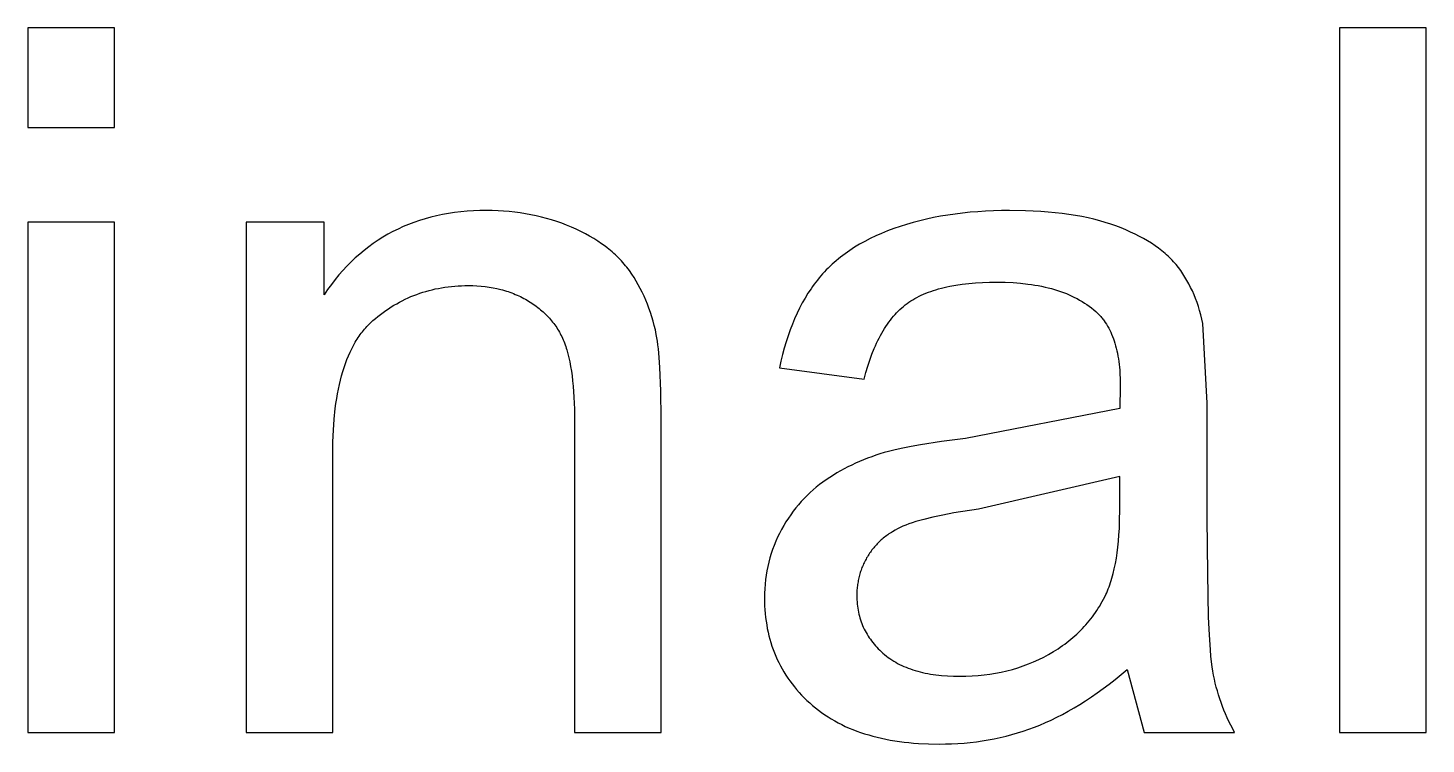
# Model space of a CAD drawing. Extents: x -81 to 81, y -56 to 81.
# Drawn here: x -60.64 to -44.78, y -53.96 to -45.83 of the extents above; entities that cross this region are included whole.
import ezdxf

# ---------------------------------------------------------------- set-up
doc = ezdxf.new("R2010")
doc.units = 0
doc.layers.add('MOSFET', color=7, linetype='CONTINUOUS')

msp = doc.modelspace()

# ---------------------------------------------------------------- linework, layer by layer
at = {"layer": 'MOSFET'}
for p, q in [((-60.635, -45.83), (-60.635, -46.959)), ((-59.654, -45.83), (-60.635, -45.83)), ((-59.654, -46.959), (-59.654, -45.83)), ((-45.759, -45.83), (-45.759, -53.825)), ((-44.777, -45.83), (-45.759, -45.83)), ((-44.777, -53.825), (-44.777, -45.83)), ((-60.635, -46.959), (-59.654, -46.959)), ((-60.635, -48.033), (-60.635, -53.825)), ((-59.654, -48.033), (-60.635, -48.033)), ((-59.654, -53.825), (-59.654, -48.033)), ((-58.16, -48.033), (-58.16, -53.825)), ((-57.276, -48.033), (-58.16, -48.033)), ((-57.276, -48.857), (-57.276, -48.033)), ((-56.257, -48.037), (-56.318, -48.06)), ((-56.194, -48.015), (-56.257, -48.037)), ((-56.131, -47.996), (-56.194, -48.015)), ((-56.066, -47.978), (-56.131, -47.996)), ((-56, -47.962), (-56.066, -47.978)), ((-55.933, -47.948), (-56, -47.962)), ((-55.865, -47.936), (-55.933, -47.948)), ((-55.796, -47.926), (-55.865, -47.936)), ((-55.725, -47.917), (-55.796, -47.926)), ((-55.654, -47.911), (-55.725, -47.917)), ((-55.581, -47.906), (-55.654, -47.911)), ((-55.508, -47.903), (-55.581, -47.906)), ((-55.433, -47.903), (-55.508, -47.903)), ((-55.368, -47.903), (-55.433, -47.903)), ((-55.303, -47.905), (-55.368, -47.903)), ((-55.24, -47.909), (-55.303, -47.905)), ((-55.176, -47.914), (-55.24, -47.909)), ((-55.114, -47.921), (-55.176, -47.914)), ((-55.052, -47.929), (-55.114, -47.921)), ((-54.991, -47.939), (-55.052, -47.929)), ((-54.93, -47.95), (-54.991, -47.939)), ((-54.871, -47.962), (-54.93, -47.95)), ((-54.811, -47.976), (-54.871, -47.962)), ((-54.753, -47.991), (-54.811, -47.976)), ((-54.695, -48.008), (-54.753, -47.991)), ((-54.638, -48.027), (-54.695, -48.008)), ((-54.581, -48.047), (-54.638, -48.027)), ((-54.526, -48.068), (-54.581, -48.047)), ((-50.595, -48.038), (-50.669, -48.059)), ((-50.519, -48.018), (-50.595, -48.038)), ((-50.442, -47.999), (-50.519, -48.018)), ((-50.363, -47.982), (-50.442, -47.999)), ((-50.283, -47.967), (-50.363, -47.982)), ((-50.202, -47.954), (-50.283, -47.967)), ((-50.119, -47.942), (-50.202, -47.954)), ((-50.035, -47.931), (-50.119, -47.942)), ((-49.949, -47.922), (-50.035, -47.931)), ((-49.862, -47.915), (-49.949, -47.922)), ((-49.773, -47.91), (-49.862, -47.915)), ((-49.684, -47.906), (-49.773, -47.91)), ((-49.592, -47.903), (-49.684, -47.906)), ((-49.5, -47.903), (-49.592, -47.903)), ((-49.319, -47.905), (-49.5, -47.903)), ((-49.146, -47.913), (-49.319, -47.905)), ((-49.063, -47.92), (-49.146, -47.913)), ((-48.983, -47.927), (-49.063, -47.92)), ((-48.904, -47.936), (-48.983, -47.927)), ((-48.828, -47.946), (-48.904, -47.936)), ((-48.753, -47.958), (-48.828, -47.946)), ((-48.681, -47.971), (-48.753, -47.958)), ((-48.611, -47.985), (-48.681, -47.971)), ((-48.544, -48.001), (-48.611, -47.985)), ((-48.478, -48.018), (-48.544, -48.001)), ((-48.415, -48.036), (-48.478, -48.018)), ((-48.354, -48.056), (-48.415, -48.036)), ((-56.609, -48.204), (-56.664, -48.239)), ((-56.553, -48.172), (-56.609, -48.204)), ((-56.496, -48.141), (-56.553, -48.172)), ((-56.438, -48.112), (-56.496, -48.141)), ((-56.379, -48.085), (-56.438, -48.112)), ((-56.318, -48.06), (-56.379, -48.085)), ((-54.47, -48.091), (-54.526, -48.068)), ((-54.416, -48.115), (-54.47, -48.091)), ((-54.364, -48.14), (-54.416, -48.115)), ((-54.313, -48.165), (-54.364, -48.14)), ((-54.265, -48.192), (-54.313, -48.165)), ((-54.218, -48.22), (-54.265, -48.192)), ((-51.017, -48.19), (-51.081, -48.22)), ((-50.952, -48.161), (-51.017, -48.19)), ((-50.884, -48.133), (-50.952, -48.161)), ((-50.814, -48.107), (-50.884, -48.133)), ((-50.742, -48.082), (-50.814, -48.107)), ((-50.669, -48.059), (-50.742, -48.082)), ((-48.294, -48.077), (-48.354, -48.056)), ((-48.237, -48.099), (-48.294, -48.077)), ((-48.182, -48.122), (-48.237, -48.099)), ((-48.129, -48.146), (-48.182, -48.122)), ((-48.078, -48.17), (-48.129, -48.146)), ((-48.029, -48.195), (-48.078, -48.17)), ((-47.981, -48.221), (-48.029, -48.195)), ((-56.822, -48.354), (-56.872, -48.396)), ((-56.77, -48.314), (-56.822, -48.354)), ((-56.718, -48.275), (-56.77, -48.314)), ((-56.664, -48.239), (-56.718, -48.275)), ((-54.172, -48.248), (-54.218, -48.22)), ((-54.129, -48.278), (-54.172, -48.248)), ((-54.087, -48.308), (-54.129, -48.278)), ((-54.066, -48.324), (-54.087, -48.308)), ((-54.046, -48.339), (-54.066, -48.324)), ((-54.027, -48.355), (-54.046, -48.339)), ((-54.008, -48.372), (-54.027, -48.355)), ((-51.314, -48.355), (-51.341, -48.374)), ((-51.259, -48.319), (-51.314, -48.355)), ((-51.202, -48.285), (-51.259, -48.319)), ((-51.142, -48.252), (-51.202, -48.285)), ((-51.081, -48.22), (-51.142, -48.252)), ((-47.936, -48.247), (-47.981, -48.221)), ((-47.892, -48.274), (-47.936, -48.247)), ((-47.851, -48.302), (-47.892, -48.274)), ((-47.811, -48.33), (-47.851, -48.302)), ((-47.792, -48.345), (-47.811, -48.33)), ((-47.773, -48.36), (-47.792, -48.345)), ((-47.755, -48.374), (-47.773, -48.36)), ((-56.97, -48.485), (-57.017, -48.533)), ((-56.922, -48.439), (-56.97, -48.485)), ((-56.872, -48.396), (-56.922, -48.439)), ((-53.989, -48.388), (-54.008, -48.372)), ((-53.971, -48.405), (-53.989, -48.388)), ((-53.953, -48.422), (-53.971, -48.405)), ((-53.936, -48.439), (-53.953, -48.422)), ((-53.919, -48.456), (-53.936, -48.439)), ((-53.903, -48.474), (-53.919, -48.456)), ((-53.887, -48.492), (-53.903, -48.474)), ((-53.871, -48.51), (-53.887, -48.492)), ((-53.856, -48.528), (-53.871, -48.51)), ((-51.514, -48.512), (-51.537, -48.533)), ((-51.491, -48.491), (-51.514, -48.512)), ((-51.467, -48.471), (-51.491, -48.491)), ((-51.443, -48.451), (-51.467, -48.471)), ((-51.418, -48.431), (-51.443, -48.451)), ((-51.393, -48.411), (-51.418, -48.431)), ((-51.367, -48.392), (-51.393, -48.411)), ((-51.341, -48.374), (-51.367, -48.392)), ((-47.737, -48.389), (-47.755, -48.374)), ((-47.72, -48.405), (-47.737, -48.389)), ((-47.703, -48.42), (-47.72, -48.405)), ((-47.687, -48.436), (-47.703, -48.42)), ((-47.671, -48.451), (-47.687, -48.436)), ((-47.656, -48.467), (-47.671, -48.451)), ((-47.641, -48.483), (-47.656, -48.467)), ((-47.627, -48.5), (-47.641, -48.483)), ((-47.613, -48.516), (-47.627, -48.5)), ((-47.586, -48.55), (-47.613, -48.516)), ((-57.108, -48.633), (-57.151, -48.686)), ((-57.063, -48.582), (-57.108, -48.633)), ((-57.017, -48.533), (-57.063, -48.582)), ((-53.841, -48.546), (-53.856, -48.528)), ((-53.827, -48.565), (-53.841, -48.546)), ((-53.813, -48.584), (-53.827, -48.565)), ((-53.786, -48.623), (-53.813, -48.584)), ((-53.761, -48.662), (-53.786, -48.623)), ((-53.736, -48.703), (-53.761, -48.662)), ((-51.662, -48.667), (-51.681, -48.691)), ((-51.642, -48.644), (-51.662, -48.667)), ((-51.622, -48.621), (-51.642, -48.644)), ((-51.602, -48.599), (-51.622, -48.621)), ((-51.581, -48.576), (-51.602, -48.599)), ((-51.559, -48.555), (-51.581, -48.576)), ((-51.537, -48.533), (-51.559, -48.555)), ((-47.56, -48.584), (-47.586, -48.55)), ((-47.536, -48.62), (-47.56, -48.584)), ((-47.512, -48.657), (-47.536, -48.62)), ((-47.489, -48.695), (-47.512, -48.657)), ((-57.236, -48.798), (-57.276, -48.857)), ((-57.194, -48.741), (-57.236, -48.798)), ((-57.151, -48.686), (-57.194, -48.741)), ((-56.224, -48.853), (-56.19, -48.841)), ((-56.19, -48.841), (-56.156, -48.829)), ((-56.156, -48.829), (-56.121, -48.819)), ((-56.121, -48.819), (-56.086, -48.809)), ((-56.086, -48.809), (-56.051, -48.8)), ((-56.051, -48.8), (-56.015, -48.792)), ((-56.015, -48.792), (-55.979, -48.785)), ((-55.979, -48.785), (-55.943, -48.778)), ((-55.943, -48.778), (-55.906, -48.772)), ((-55.906, -48.772), (-55.869, -48.767)), ((-55.869, -48.767), (-55.832, -48.763)), ((-55.832, -48.763), (-55.794, -48.759)), ((-55.794, -48.759), (-55.756, -48.757)), ((-55.756, -48.757), (-55.718, -48.755)), ((-55.718, -48.755), (-55.679, -48.754)), ((-55.679, -48.754), (-55.64, -48.753)), ((-55.64, -48.753), (-55.591, -48.754)), ((-55.591, -48.754), (-55.543, -48.756)), ((-55.543, -48.756), (-55.496, -48.759)), ((-55.496, -48.759), (-55.45, -48.764)), ((-55.45, -48.764), (-55.405, -48.771)), ((-55.405, -48.771), (-55.36, -48.778)), ((-55.36, -48.778), (-55.316, -48.787)), ((-55.316, -48.787), (-55.273, -48.798)), ((-55.273, -48.798), (-55.251, -48.803)), ((-55.251, -48.803), (-55.23, -48.809)), ((-55.23, -48.809), (-55.209, -48.816)), ((-55.209, -48.816), (-55.189, -48.822)), ((-55.189, -48.822), (-55.168, -48.83)), ((-55.168, -48.83), (-55.148, -48.837)), ((-55.148, -48.837), (-55.128, -48.845)), ((-53.712, -48.744), (-53.736, -48.703)), ((-53.69, -48.786), (-53.712, -48.744)), ((-53.668, -48.829), (-53.69, -48.786)), ((-53.647, -48.873), (-53.668, -48.829)), ((-51.788, -48.841), (-51.82, -48.895)), ((-51.753, -48.789), (-51.788, -48.841)), ((-51.736, -48.764), (-51.753, -48.789)), ((-51.718, -48.739), (-51.736, -48.764)), ((-51.7, -48.714), (-51.718, -48.739)), ((-51.681, -48.691), (-51.7, -48.714)), ((-50.476, -48.852), (-50.45, -48.84)), ((-50.45, -48.84), (-50.422, -48.83)), ((-50.422, -48.83), (-50.394, -48.82)), ((-50.394, -48.82), (-50.365, -48.81)), ((-50.365, -48.81), (-50.336, -48.801)), ((-50.336, -48.801), (-50.306, -48.792)), ((-50.306, -48.792), (-50.275, -48.784)), ((-50.275, -48.784), (-50.243, -48.776)), ((-50.243, -48.776), (-50.211, -48.768)), ((-50.211, -48.768), (-50.178, -48.762)), ((-50.178, -48.762), (-50.11, -48.749)), ((-50.11, -48.749), (-50.039, -48.739)), ((-50.039, -48.739), (-49.965, -48.73)), ((-49.965, -48.73), (-49.888, -48.724)), ((-49.888, -48.724), (-49.809, -48.719)), ((-49.809, -48.719), (-49.727, -48.716)), ((-49.727, -48.716), (-49.641, -48.715)), ((-49.641, -48.715), (-49.55, -48.716)), ((-49.55, -48.716), (-49.462, -48.72)), ((-49.462, -48.72), (-49.376, -48.727)), ((-49.376, -48.727), (-49.293, -48.736)), ((-49.293, -48.736), (-49.253, -48.741)), ((-49.253, -48.741), (-49.214, -48.748)), ((-49.214, -48.748), (-49.175, -48.754)), ((-49.175, -48.754), (-49.137, -48.762)), ((-49.137, -48.762), (-49.099, -48.77)), ((-49.099, -48.77), (-49.062, -48.779)), ((-49.062, -48.779), (-49.026, -48.788)), ((-49.026, -48.788), (-48.991, -48.798)), ((-48.991, -48.798), (-48.957, -48.809)), ((-48.957, -48.809), (-48.923, -48.82)), ((-48.923, -48.82), (-48.89, -48.832)), ((-48.89, -48.832), (-48.857, -48.845)), ((-47.468, -48.734), (-47.489, -48.695)), ((-47.447, -48.774), (-47.468, -48.734)), ((-47.427, -48.815), (-47.447, -48.774)), ((-47.409, -48.858), (-47.427, -48.815)), ((-56.546, -49.016), (-56.515, -48.996)), ((-56.515, -48.996), (-56.484, -48.977)), ((-56.484, -48.977), (-56.453, -48.959)), ((-56.453, -48.959), (-56.421, -48.941)), ((-56.421, -48.941), (-56.389, -48.925)), ((-56.389, -48.925), (-56.357, -48.909)), ((-56.357, -48.909), (-56.324, -48.894)), ((-56.324, -48.894), (-56.291, -48.879)), ((-56.291, -48.879), (-56.258, -48.866)), ((-56.258, -48.866), (-56.224, -48.853)), ((-55.128, -48.845), (-55.108, -48.853)), ((-55.108, -48.853), (-55.088, -48.861)), ((-55.088, -48.861), (-55.069, -48.87)), ((-55.069, -48.87), (-55.049, -48.879)), ((-55.049, -48.879), (-55.03, -48.889)), ((-55.03, -48.889), (-55.011, -48.899)), ((-55.011, -48.899), (-54.993, -48.909)), ((-54.993, -48.909), (-54.974, -48.92)), ((-54.974, -48.92), (-54.956, -48.93)), ((-54.956, -48.93), (-54.938, -48.942)), ((-54.938, -48.942), (-54.92, -48.953)), ((-54.92, -48.953), (-54.903, -48.965)), ((-54.903, -48.965), (-54.886, -48.977)), ((-54.886, -48.977), (-54.869, -48.989)), ((-54.869, -48.989), (-54.853, -49.001)), ((-54.853, -49.001), (-54.837, -49.014)), ((-53.628, -48.918), (-53.647, -48.873)), ((-53.609, -48.964), (-53.628, -48.918)), ((-53.592, -49.011), (-53.609, -48.964)), ((-51.852, -48.951), (-51.882, -49.008)), ((-51.82, -48.895), (-51.852, -48.951)), ((-50.724, -49.007), (-50.705, -48.99)), ((-50.705, -48.99), (-50.684, -48.973)), ((-50.684, -48.973), (-50.664, -48.958)), ((-50.664, -48.958), (-50.643, -48.943)), ((-50.643, -48.943), (-50.621, -48.928)), ((-50.621, -48.928), (-50.599, -48.914)), ((-50.599, -48.914), (-50.576, -48.901)), ((-50.576, -48.901), (-50.552, -48.888)), ((-50.552, -48.888), (-50.527, -48.875)), ((-50.527, -48.875), (-50.502, -48.863)), ((-50.502, -48.863), (-50.476, -48.852)), ((-48.857, -48.845), (-48.825, -48.858)), ((-48.825, -48.858), (-48.794, -48.872)), ((-48.794, -48.872), (-48.764, -48.887)), ((-48.764, -48.887), (-48.734, -48.902)), ((-48.734, -48.902), (-48.706, -48.918)), ((-48.706, -48.918), (-48.677, -48.935)), ((-48.677, -48.935), (-48.65, -48.952)), ((-48.65, -48.952), (-48.623, -48.97)), ((-48.623, -48.97), (-48.597, -48.988)), ((-48.597, -48.988), (-48.572, -49.007)), ((-47.391, -48.901), (-47.409, -48.858)), ((-47.375, -48.945), (-47.391, -48.901)), ((-47.359, -48.991), (-47.375, -48.945)), ((-47.345, -49.038), (-47.359, -48.991)), ((-56.737, -49.164), (-56.723, -49.151)), ((-56.723, -49.151), (-56.694, -49.127)), ((-56.694, -49.127), (-56.665, -49.103)), ((-56.665, -49.103), (-56.636, -49.08)), ((-56.636, -49.08), (-56.606, -49.058)), ((-56.606, -49.058), (-56.576, -49.037)), ((-56.576, -49.037), (-56.546, -49.016)), ((-54.837, -49.014), (-54.821, -49.027)), ((-54.821, -49.027), (-54.806, -49.04)), ((-54.806, -49.04), (-54.791, -49.053)), ((-54.791, -49.053), (-54.776, -49.066)), ((-54.776, -49.066), (-54.762, -49.08)), ((-54.762, -49.08), (-54.748, -49.094)), ((-54.748, -49.094), (-54.734, -49.109)), ((-54.734, -49.109), (-54.721, -49.123)), ((-54.721, -49.123), (-54.708, -49.138)), ((-54.708, -49.138), (-54.696, -49.153)), ((-54.696, -49.153), (-54.684, -49.168)), ((-53.575, -49.058), (-53.592, -49.011)), ((-53.56, -49.107), (-53.575, -49.058)), ((-53.545, -49.156), (-53.56, -49.107)), ((-53.532, -49.206), (-53.545, -49.156)), ((-51.939, -49.129), (-51.965, -49.192)), ((-51.911, -49.068), (-51.939, -49.129)), ((-51.882, -49.008), (-51.911, -49.068)), ((-50.87, -49.169), (-50.853, -49.146)), ((-50.853, -49.146), (-50.836, -49.124)), ((-50.836, -49.124), (-50.818, -49.102)), ((-50.818, -49.102), (-50.8, -49.082)), ((-50.8, -49.082), (-50.782, -49.062)), ((-50.782, -49.062), (-50.763, -49.043)), ((-50.763, -49.043), (-50.744, -49.024)), ((-50.744, -49.024), (-50.724, -49.007)), ((-48.572, -49.007), (-48.547, -49.027)), ((-48.547, -49.027), (-48.524, -49.048)), ((-48.524, -49.048), (-48.515, -49.055)), ((-48.515, -49.055), (-48.506, -49.063)), ((-48.506, -49.063), (-48.498, -49.072)), ((-48.498, -49.072), (-48.49, -49.08)), ((-48.49, -49.08), (-48.482, -49.088)), ((-48.482, -49.088), (-48.474, -49.097)), ((-48.474, -49.097), (-48.466, -49.106)), ((-48.466, -49.106), (-48.458, -49.115)), ((-48.458, -49.115), (-48.451, -49.124)), ((-48.451, -49.124), (-48.443, -49.133)), ((-48.443, -49.133), (-48.436, -49.143)), ((-48.436, -49.143), (-48.429, -49.152)), ((-48.429, -49.152), (-48.415, -49.172)), ((-47.331, -49.085), (-47.345, -49.038)), ((-47.319, -49.134), (-47.331, -49.085)), ((-47.307, -49.184), (-47.319, -49.134)), ((-56.877, -49.326), (-56.866, -49.309)), ((-56.866, -49.309), (-56.854, -49.293)), ((-56.854, -49.293), (-56.842, -49.277)), ((-56.842, -49.277), (-56.829, -49.262)), ((-56.829, -49.262), (-56.817, -49.247)), ((-56.817, -49.247), (-56.804, -49.232)), ((-56.804, -49.232), (-56.791, -49.218)), ((-56.791, -49.218), (-56.778, -49.204)), ((-56.778, -49.204), (-56.764, -49.19)), ((-56.764, -49.19), (-56.751, -49.177)), ((-56.751, -49.177), (-56.737, -49.164)), ((-54.684, -49.168), (-54.672, -49.183)), ((-54.672, -49.183), (-54.66, -49.199)), ((-54.66, -49.199), (-54.649, -49.215)), ((-54.649, -49.215), (-54.638, -49.231)), ((-54.638, -49.231), (-54.628, -49.247)), ((-54.628, -49.247), (-54.618, -49.264)), ((-54.618, -49.264), (-54.608, -49.281)), ((-54.608, -49.281), (-54.599, -49.298)), ((-54.599, -49.298), (-54.59, -49.315)), ((-54.59, -49.315), (-54.581, -49.332)), ((-53.519, -49.257), (-53.532, -49.206)), ((-53.508, -49.309), (-53.519, -49.257)), ((-53.501, -49.345), (-53.508, -49.309)), ((-51.99, -49.257), (-52.013, -49.324)), ((-51.965, -49.192), (-51.99, -49.257)), ((-50.966, -49.321), (-50.951, -49.294)), ((-50.951, -49.294), (-50.936, -49.267)), ((-50.936, -49.267), (-50.92, -49.242)), ((-50.92, -49.242), (-50.904, -49.217)), ((-50.904, -49.217), (-50.887, -49.192)), ((-50.887, -49.192), (-50.87, -49.169)), ((-48.415, -49.172), (-48.402, -49.193)), ((-48.402, -49.193), (-48.389, -49.214)), ((-48.389, -49.214), (-48.377, -49.236)), ((-48.377, -49.236), (-48.365, -49.258)), ((-48.365, -49.258), (-48.354, -49.282)), ((-48.354, -49.282), (-48.343, -49.306)), ((-48.343, -49.306), (-48.333, -49.33)), ((-47.258, -50.089), (-47.307, -49.184)), ((-56.982, -49.509), (-56.963, -49.47)), ((-56.963, -49.47), (-56.943, -49.432)), ((-56.943, -49.432), (-56.922, -49.395)), ((-56.922, -49.395), (-56.911, -49.377)), ((-56.911, -49.377), (-56.9, -49.36)), ((-56.9, -49.36), (-56.889, -49.343)), ((-56.889, -49.343), (-56.877, -49.326)), ((-54.581, -49.332), (-54.572, -49.35)), ((-54.572, -49.35), (-54.564, -49.368)), ((-54.564, -49.368), (-54.557, -49.386)), ((-54.557, -49.386), (-54.549, -49.405)), ((-54.549, -49.405), (-54.542, -49.424)), ((-54.542, -49.424), (-54.536, -49.443)), ((-54.536, -49.443), (-54.529, -49.463)), ((-54.529, -49.463), (-54.523, -49.484)), ((-53.495, -49.384), (-53.501, -49.345)), ((-53.489, -49.426), (-53.495, -49.384)), ((-53.484, -49.471), (-53.489, -49.426)), ((-53.475, -49.571), (-53.484, -49.471)), ((-52.057, -49.463), (-52.076, -49.535)), ((-52.036, -49.392), (-52.057, -49.463)), ((-52.013, -49.324), (-52.036, -49.392)), ((-51.062, -49.532), (-51.036, -49.468)), ((-51.036, -49.468), (-51.023, -49.437)), ((-51.023, -49.437), (-51.009, -49.407)), ((-51.009, -49.407), (-50.995, -49.378)), ((-50.995, -49.378), (-50.981, -49.349)), ((-50.981, -49.349), (-50.966, -49.321)), ((-48.333, -49.33), (-48.324, -49.356)), ((-48.324, -49.356), (-48.315, -49.382)), ((-48.315, -49.382), (-48.307, -49.408)), ((-48.307, -49.408), (-48.299, -49.436)), ((-48.299, -49.436), (-48.291, -49.464)), ((-48.291, -49.464), (-48.285, -49.493)), ((-57.034, -49.636), (-57.017, -49.593)), ((-57.017, -49.593), (-57, -49.55)), ((-57, -49.55), (-56.982, -49.509)), ((-54.523, -49.484), (-54.511, -49.527)), ((-54.511, -49.527), (-54.499, -49.572)), ((-54.499, -49.572), (-54.489, -49.62)), ((-54.489, -49.62), (-54.48, -49.67)), ((-53.467, -49.684), (-53.475, -49.571)), ((-52.095, -49.61), (-52.112, -49.686)), ((-52.076, -49.535), (-52.095, -49.61)), ((-51.11, -49.668), (-51.087, -49.599)), ((-51.087, -49.599), (-51.062, -49.532)), ((-48.285, -49.493), (-48.278, -49.522)), ((-48.278, -49.522), (-48.273, -49.553)), ((-48.273, -49.553), (-48.267, -49.584)), ((-48.267, -49.584), (-48.263, -49.615)), ((-48.263, -49.615), (-48.259, -49.648)), ((-57.091, -49.825), (-57.078, -49.776)), ((-57.078, -49.776), (-57.064, -49.728)), ((-57.064, -49.728), (-57.049, -49.682)), ((-57.049, -49.682), (-57.034, -49.636)), ((-54.48, -49.67), (-54.471, -49.723)), ((-54.471, -49.723), (-54.464, -49.778)), ((-54.464, -49.778), (-54.457, -49.835)), ((-53.457, -49.949), (-53.467, -49.684)), ((-52.112, -49.686), (-51.152, -49.817)), ((-51.152, -49.817), (-51.132, -49.741)), ((-51.132, -49.741), (-51.11, -49.668)), ((-48.259, -49.648), (-48.255, -49.68)), ((-48.255, -49.68), (-48.252, -49.714)), ((-48.252, -49.714), (-48.25, -49.749)), ((-48.25, -49.749), (-48.246, -49.819)), ((-57.124, -49.981), (-57.114, -49.928)), ((-57.114, -49.928), (-57.103, -49.876)), ((-57.103, -49.876), (-57.091, -49.825)), ((-54.457, -49.835), (-54.451, -49.895)), ((-54.451, -49.895), (-54.442, -50.021)), ((-53.453, -50.264), (-53.457, -49.949)), ((-48.245, -49.893), (-48.251, -50.149)), ((-48.246, -49.819), (-48.245, -49.893)), ((-57.149, -50.15), (-57.142, -50.093)), ((-57.142, -50.093), (-57.133, -50.036)), ((-57.133, -50.036), (-57.124, -49.981)), ((-54.442, -50.021), (-54.437, -50.157)), ((-47.258, -51.398), (-47.258, -50.089)), ((-57.171, -50.395), (-57.162, -50.27)), ((-57.162, -50.27), (-57.149, -50.15)), ((-54.437, -50.157), (-54.435, -50.302)), ((-53.453, -53.825), (-53.453, -50.264)), ((-48.251, -50.149), (-50.001, -50.487)), ((-57.176, -50.526), (-57.171, -50.395)), ((-54.435, -50.302), (-54.435, -53.825)), ((-57.178, -50.662), (-57.176, -50.526)), ((-50.616, -50.578), (-50.711, -50.597)), ((-50.511, -50.56), (-50.616, -50.578)), ((-50.275, -50.523), (-50.511, -50.56)), ((-50.001, -50.487), (-50.275, -50.523)), ((-57.178, -53.825), (-57.178, -50.662)), ((-51.157, -50.731), (-51.202, -50.75)), ((-51.112, -50.713), (-51.157, -50.731)), ((-51.065, -50.696), (-51.112, -50.713)), ((-51.018, -50.679), (-51.065, -50.696)), ((-50.971, -50.664), (-51.018, -50.679)), ((-50.923, -50.649), (-50.971, -50.664)), ((-50.874, -50.635), (-50.923, -50.649)), ((-50.797, -50.616), (-50.874, -50.635)), ((-50.711, -50.597), (-50.797, -50.616)), ((-51.5, -50.905), (-51.541, -50.93)), ((-51.46, -50.88), (-51.5, -50.905)), ((-51.418, -50.857), (-51.46, -50.88)), ((-51.376, -50.834), (-51.418, -50.857)), ((-51.334, -50.811), (-51.376, -50.834)), ((-51.291, -50.79), (-51.334, -50.811)), ((-51.247, -50.77), (-51.291, -50.79)), ((-51.202, -50.75), (-51.247, -50.77)), ((-51.693, -51.041), (-51.729, -51.071)), ((-51.657, -51.012), (-51.693, -51.041)), ((-51.619, -50.984), (-51.657, -51.012)), ((-51.58, -50.956), (-51.619, -50.984)), ((-51.541, -50.93), (-51.58, -50.956)), ((-48.251, -50.918), (-49.854, -51.289)), ((-48.251, -51.278), (-48.251, -50.918)), ((-51.864, -51.204), (-51.895, -51.24)), ((-51.832, -51.169), (-51.864, -51.204)), ((-51.798, -51.135), (-51.832, -51.169)), ((-51.764, -51.103), (-51.798, -51.135)), ((-51.729, -51.071), (-51.764, -51.103)), ((-51.983, -51.354), (-52.01, -51.394)), ((-51.955, -51.315), (-51.983, -51.354)), ((-51.925, -51.277), (-51.955, -51.315)), ((-51.895, -51.24), (-51.925, -51.277)), ((-50.258, -51.358), (-50.371, -51.382)), ((-50.135, -51.334), (-50.258, -51.358)), ((-49.854, -51.289), (-50.135, -51.334)), ((-48.253, -51.435), (-48.251, -51.278)), ((-52.087, -51.521), (-52.111, -51.565)), ((-52.063, -51.477), (-52.087, -51.521)), ((-52.037, -51.435), (-52.063, -51.477)), ((-52.01, -51.394), (-52.037, -51.435)), ((-50.8, -51.53), (-50.829, -51.546)), ((-50.771, -51.514), (-50.8, -51.53)), ((-50.741, -51.499), (-50.771, -51.514)), ((-50.71, -51.485), (-50.741, -51.499)), ((-50.678, -51.472), (-50.71, -51.485)), ((-50.642, -51.458), (-50.678, -51.472)), ((-50.604, -51.445), (-50.642, -51.458)), ((-50.563, -51.432), (-50.604, -51.445)), ((-50.519, -51.419), (-50.563, -51.432)), ((-50.472, -51.407), (-50.519, -51.419)), ((-50.371, -51.382), (-50.472, -51.407)), ((-48.261, -51.583), (-48.256, -51.51)), ((-48.256, -51.51), (-48.253, -51.435)), ((-47.254, -52.02), (-47.258, -51.398)), ((-52.153, -51.655), (-52.172, -51.701)), ((-52.133, -51.61), (-52.153, -51.655)), ((-52.111, -51.565), (-52.133, -51.61)), ((-51.012, -51.694), (-51.022, -51.706)), ((-51.001, -51.683), (-51.012, -51.694)), ((-50.99, -51.672), (-51.001, -51.683)), ((-50.979, -51.661), (-50.99, -51.672)), ((-50.968, -51.65), (-50.979, -51.661)), ((-50.956, -51.64), (-50.968, -51.65)), ((-50.945, -51.63), (-50.956, -51.64)), ((-50.933, -51.62), (-50.945, -51.63)), ((-50.92, -51.61), (-50.933, -51.62)), ((-50.908, -51.6), (-50.92, -51.61)), ((-50.895, -51.591), (-50.908, -51.6)), ((-50.882, -51.581), (-50.895, -51.591)), ((-50.869, -51.572), (-50.882, -51.581)), ((-50.856, -51.563), (-50.869, -51.572)), ((-50.842, -51.555), (-50.856, -51.563)), ((-50.829, -51.546), (-50.842, -51.555)), ((-48.273, -51.72), (-48.266, -51.653)), ((-48.266, -51.653), (-48.261, -51.583)), ((-52.22, -51.843), (-52.232, -51.891)), ((-52.205, -51.795), (-52.22, -51.843)), ((-52.189, -51.748), (-52.205, -51.795)), ((-52.172, -51.701), (-52.189, -51.748)), ((-51.122, -51.844), (-51.129, -51.858)), ((-51.114, -51.831), (-51.122, -51.844)), ((-51.106, -51.818), (-51.114, -51.831)), ((-51.097, -51.804), (-51.106, -51.818)), ((-51.089, -51.791), (-51.097, -51.804)), ((-51.08, -51.779), (-51.089, -51.791)), ((-51.071, -51.766), (-51.08, -51.779)), ((-51.062, -51.753), (-51.071, -51.766)), ((-51.052, -51.741), (-51.062, -51.753)), ((-51.042, -51.729), (-51.052, -51.741)), ((-51.032, -51.717), (-51.042, -51.729)), ((-51.022, -51.706), (-51.032, -51.717)), ((-48.301, -51.908), (-48.29, -51.848)), ((-48.29, -51.848), (-48.281, -51.785)), ((-48.281, -51.785), (-48.273, -51.72)), ((-52.254, -51.989), (-52.262, -52.039)), ((-52.244, -51.94), (-52.254, -51.989)), ((-52.232, -51.891), (-52.244, -51.94)), ((-51.195, -52.011), (-51.2, -52.026)), ((-51.191, -51.997), (-51.195, -52.011)), ((-51.186, -51.983), (-51.191, -51.997)), ((-51.181, -51.968), (-51.186, -51.983)), ((-51.175, -51.954), (-51.181, -51.968)), ((-51.169, -51.94), (-51.175, -51.954)), ((-51.163, -51.926), (-51.169, -51.94)), ((-51.157, -51.912), (-51.163, -51.926)), ((-51.151, -51.898), (-51.157, -51.912)), ((-51.144, -51.885), (-51.151, -51.898)), ((-51.137, -51.871), (-51.144, -51.885)), ((-51.129, -51.858), (-51.137, -51.871)), ((-48.326, -52.021), (-48.313, -51.966)), ((-48.313, -51.966), (-48.301, -51.908)), ((-52.274, -52.141), (-52.278, -52.193)), ((-52.269, -52.09), (-52.274, -52.141)), ((-52.262, -52.039), (-52.269, -52.09)), ((-51.227, -52.161), (-51.229, -52.176)), ((-51.225, -52.145), (-51.227, -52.161)), ((-51.223, -52.13), (-51.225, -52.145)), ((-51.22, -52.115), (-51.223, -52.13)), ((-51.218, -52.1), (-51.22, -52.115)), ((-51.215, -52.085), (-51.218, -52.1)), ((-51.211, -52.07), (-51.215, -52.085)), ((-51.208, -52.055), (-51.211, -52.07)), ((-51.204, -52.041), (-51.208, -52.055)), ((-51.2, -52.026), (-51.204, -52.041)), ((-48.381, -52.195), (-48.372, -52.172)), ((-48.372, -52.172), (-48.363, -52.148)), ((-48.363, -52.148), (-48.355, -52.124)), ((-48.355, -52.124), (-48.347, -52.099)), ((-48.347, -52.099), (-48.34, -52.074)), ((-48.34, -52.074), (-48.326, -52.021)), ((-47.243, -52.515), (-47.254, -52.02)), ((-52.28, -52.245), (-52.281, -52.298)), ((-52.281, -52.298), (-52.28, -52.343)), ((-52.278, -52.193), (-52.28, -52.245)), ((-51.233, -52.239), (-51.234, -52.271)), ((-51.234, -52.271), (-51.234, -52.295)), ((-51.234, -52.295), (-51.233, -52.319)), ((-51.232, -52.207), (-51.233, -52.239)), ((-51.233, -52.319), (-51.231, -52.343)), ((-51.23, -52.192), (-51.232, -52.207)), ((-51.229, -52.176), (-51.23, -52.192)), ((-48.45, -52.339), (-48.436, -52.313)), ((-48.436, -52.313), (-48.422, -52.286)), ((-48.422, -52.286), (-48.409, -52.26)), ((-48.409, -52.26), (-48.399, -52.239)), ((-48.399, -52.239), (-48.39, -52.217)), ((-48.39, -52.217), (-48.381, -52.195)), ((-52.28, -52.343), (-52.279, -52.388)), ((-52.279, -52.388), (-52.276, -52.432)), ((-52.276, -52.432), (-52.273, -52.475)), ((-52.273, -52.475), (-52.268, -52.518)), ((-51.231, -52.343), (-51.229, -52.367)), ((-51.229, -52.367), (-51.227, -52.39)), ((-51.227, -52.39), (-51.223, -52.413)), ((-51.223, -52.413), (-51.22, -52.436)), ((-51.22, -52.436), (-51.215, -52.459)), ((-51.215, -52.459), (-51.21, -52.481)), ((-51.21, -52.481), (-51.205, -52.503)), ((-48.561, -52.511), (-48.544, -52.488)), ((-48.544, -52.488), (-48.527, -52.464)), ((-48.527, -52.464), (-48.511, -52.439)), ((-48.511, -52.439), (-48.495, -52.415)), ((-48.495, -52.415), (-48.479, -52.39)), ((-48.479, -52.39), (-48.464, -52.365)), ((-48.464, -52.365), (-48.45, -52.339)), ((-52.268, -52.518), (-52.263, -52.561)), ((-52.263, -52.561), (-52.256, -52.603)), ((-52.256, -52.603), (-52.249, -52.644)), ((-52.249, -52.644), (-52.24, -52.685)), ((-51.205, -52.503), (-51.199, -52.525)), ((-51.199, -52.525), (-51.192, -52.547)), ((-51.192, -52.547), (-51.185, -52.568)), ((-51.185, -52.568), (-51.177, -52.589)), ((-51.177, -52.589), (-51.169, -52.61)), ((-51.169, -52.61), (-51.16, -52.631)), ((-51.16, -52.631), (-51.15, -52.651)), ((-48.695, -52.666), (-48.675, -52.645)), ((-48.675, -52.645), (-48.655, -52.623)), ((-48.655, -52.623), (-48.635, -52.602)), ((-48.635, -52.602), (-48.616, -52.58)), ((-48.616, -52.58), (-48.597, -52.557)), ((-48.597, -52.557), (-48.579, -52.534)), ((-48.579, -52.534), (-48.561, -52.511)), ((-47.234, -52.716), (-47.243, -52.515)), ((-52.24, -52.685), (-52.231, -52.726)), ((-52.231, -52.726), (-52.22, -52.766)), ((-52.22, -52.766), (-52.209, -52.805)), ((-52.209, -52.805), (-52.196, -52.844)), ((-51.15, -52.651), (-51.14, -52.671)), ((-51.14, -52.671), (-51.129, -52.691)), ((-51.129, -52.691), (-51.118, -52.71)), ((-51.118, -52.71), (-51.106, -52.73)), ((-51.106, -52.73), (-51.093, -52.749)), ((-51.093, -52.749), (-51.08, -52.767)), ((-51.08, -52.767), (-51.067, -52.786)), ((-51.067, -52.786), (-51.052, -52.804)), ((-51.052, -52.804), (-51.038, -52.822)), ((-48.876, -52.821), (-48.852, -52.803)), ((-48.852, -52.803), (-48.828, -52.785)), ((-48.828, -52.785), (-48.805, -52.766)), ((-48.805, -52.766), (-48.782, -52.746)), ((-48.782, -52.746), (-48.76, -52.727)), ((-48.76, -52.727), (-48.738, -52.707)), ((-48.738, -52.707), (-48.716, -52.687)), ((-48.716, -52.687), (-48.695, -52.666)), ((-47.223, -52.885), (-47.234, -52.716)), ((-52.196, -52.844), (-52.183, -52.883)), ((-52.183, -52.883), (-52.168, -52.921)), ((-52.168, -52.921), (-52.153, -52.958)), ((-52.153, -52.958), (-52.136, -52.995)), ((-51.038, -52.822), (-51.022, -52.84)), ((-51.022, -52.84), (-51.006, -52.858)), ((-51.006, -52.858), (-50.99, -52.875)), ((-50.99, -52.875), (-50.973, -52.892)), ((-50.973, -52.892), (-50.955, -52.909)), ((-50.955, -52.909), (-50.937, -52.925)), ((-50.937, -52.925), (-50.918, -52.941)), ((-50.918, -52.941), (-50.898, -52.957)), ((-50.898, -52.957), (-50.878, -52.972)), ((-49.114, -52.969), (-49.058, -52.939)), ((-49.058, -52.939), (-49.004, -52.907)), ((-49.004, -52.907), (-48.977, -52.891)), ((-48.977, -52.891), (-48.951, -52.874)), ((-48.951, -52.874), (-48.926, -52.857)), ((-48.926, -52.857), (-48.901, -52.839)), ((-48.901, -52.839), (-48.876, -52.821)), ((-47.217, -52.958), (-47.223, -52.885)), ((-47.21, -53.023), (-47.217, -52.958)), ((-52.136, -52.995), (-52.119, -53.032)), ((-52.119, -53.032), (-52.1, -53.068)), ((-52.1, -53.068), (-52.081, -53.103)), ((-52.081, -53.103), (-52.06, -53.138)), ((-50.878, -52.972), (-50.858, -52.986)), ((-50.858, -52.986), (-50.837, -53)), ((-50.837, -53), (-50.815, -53.014)), ((-50.815, -53.014), (-50.793, -53.027)), ((-50.793, -53.027), (-50.771, -53.04)), ((-50.771, -53.04), (-50.748, -53.052)), ((-50.748, -53.052), (-50.724, -53.063)), ((-50.724, -53.063), (-50.7, -53.074)), ((-50.7, -53.074), (-50.675, -53.085)), ((-50.675, -53.085), (-50.65, -53.094)), ((-50.65, -53.094), (-50.624, -53.104)), ((-50.624, -53.104), (-50.597, -53.113)), ((-50.597, -53.113), (-50.571, -53.121)), ((-50.571, -53.121), (-50.543, -53.129)), ((-49.595, -53.139), (-49.531, -53.125)), ((-49.531, -53.125), (-49.468, -53.108)), ((-49.468, -53.108), (-49.407, -53.09)), ((-49.407, -53.09), (-49.346, -53.069)), ((-49.346, -53.069), (-49.287, -53.047)), ((-49.287, -53.047), (-49.228, -53.023)), ((-49.228, -53.023), (-49.17, -52.997)), ((-49.17, -52.997), (-49.114, -52.969)), ((-48.305, -53.222), (-48.169, -53.11)), ((-48.169, -53.11), (-47.973, -53.825)), ((-47.203, -53.08), (-47.21, -53.023)), ((-47.196, -53.13), (-47.203, -53.08)), ((-52.06, -53.138), (-52.039, -53.173)), ((-52.039, -53.173), (-52.016, -53.207)), ((-52.016, -53.207), (-51.993, -53.24)), ((-51.993, -53.24), (-51.968, -53.273)), ((-51.968, -53.273), (-51.942, -53.305)), ((-50.543, -53.129), (-50.515, -53.137)), ((-50.515, -53.137), (-50.487, -53.144)), ((-50.487, -53.144), (-50.458, -53.15)), ((-50.458, -53.15), (-50.428, -53.156)), ((-50.428, -53.156), (-50.398, -53.161)), ((-50.398, -53.161), (-50.367, -53.166)), ((-50.367, -53.166), (-50.336, -53.17)), ((-50.336, -53.17), (-50.304, -53.174)), ((-50.304, -53.174), (-50.272, -53.178)), ((-50.272, -53.178), (-50.206, -53.183)), ((-50.206, -53.183), (-50.137, -53.186)), ((-50.137, -53.186), (-50.067, -53.187)), ((-50.067, -53.187), (-49.996, -53.186)), ((-49.996, -53.186), (-49.927, -53.183)), ((-49.927, -53.183), (-49.859, -53.178)), ((-49.859, -53.178), (-49.791, -53.171)), ((-49.791, -53.171), (-49.725, -53.163)), ((-49.725, -53.163), (-49.659, -53.152)), ((-49.659, -53.152), (-49.595, -53.139)), ((-48.439, -53.325), (-48.372, -53.275)), ((-48.372, -53.275), (-48.305, -53.222)), ((-47.187, -53.175), (-47.196, -53.13)), ((-47.178, -53.22), (-47.187, -53.175)), ((-47.168, -53.264), (-47.178, -53.22)), ((-47.157, -53.309), (-47.168, -53.264)), ((-51.942, -53.305), (-51.916, -53.337)), ((-51.916, -53.337), (-51.888, -53.369)), ((-51.888, -53.369), (-51.86, -53.4)), ((-51.86, -53.4), (-51.83, -53.43)), ((-51.83, -53.43), (-51.8, -53.46)), ((-48.638, -53.464), (-48.572, -53.42)), ((-48.572, -53.42), (-48.506, -53.374)), ((-48.506, -53.374), (-48.439, -53.325)), ((-47.144, -53.353), (-47.157, -53.309)), ((-47.131, -53.397), (-47.144, -53.353)), ((-47.117, -53.441), (-47.131, -53.397)), ((-47.102, -53.485), (-47.117, -53.441)), ((-51.8, -53.46), (-51.768, -53.489)), ((-51.768, -53.489), (-51.736, -53.518)), ((-51.736, -53.518), (-51.702, -53.546)), ((-51.702, -53.546), (-51.668, -53.573)), ((-51.668, -53.573), (-51.633, -53.599)), ((-51.633, -53.599), (-51.597, -53.624)), ((-48.9, -53.619), (-48.835, -53.583)), ((-48.835, -53.583), (-48.77, -53.546)), ((-48.77, -53.546), (-48.704, -53.506)), ((-48.704, -53.506), (-48.638, -53.464)), ((-47.086, -53.528), (-47.102, -53.485)), ((-47.069, -53.571), (-47.086, -53.528)), ((-47.051, -53.614), (-47.069, -53.571)), ((-51.597, -53.624), (-51.56, -53.648)), ((-51.56, -53.648), (-51.523, -53.671)), ((-51.523, -53.671), (-51.484, -53.693)), ((-51.484, -53.693), (-51.445, -53.715)), ((-51.445, -53.715), (-51.405, -53.735)), ((-51.405, -53.735), (-51.364, -53.755)), ((-51.364, -53.755), (-51.322, -53.774)), ((-49.219, -53.765), (-49.156, -53.74)), ((-49.156, -53.74), (-49.092, -53.713)), ((-49.092, -53.713), (-49.028, -53.684)), ((-49.028, -53.684), (-48.964, -53.652)), ((-48.964, -53.652), (-48.9, -53.619)), ((-47.033, -53.657), (-47.051, -53.614)), ((-47.013, -53.699), (-47.033, -53.657)), ((-46.992, -53.741), (-47.013, -53.699)), ((-46.97, -53.783), (-46.992, -53.741)), ((-60.635, -53.825), (-59.654, -53.825)), ((-58.16, -53.825), (-57.178, -53.825)), ((-54.435, -53.825), (-53.453, -53.825)), ((-51.322, -53.774), (-51.279, -53.791)), ((-51.279, -53.791), (-51.235, -53.808)), ((-51.235, -53.808), (-51.191, -53.824)), ((-51.191, -53.824), (-51.145, -53.839)), ((-51.145, -53.839), (-51.099, -53.853)), ((-51.099, -53.853), (-51.052, -53.866)), ((-51.052, -53.866), (-51.004, -53.879)), ((-51.004, -53.879), (-50.955, -53.89)), ((-50.955, -53.89), (-50.905, -53.901)), ((-50.905, -53.901), (-50.855, -53.91)), ((-50.855, -53.91), (-50.803, -53.919)), ((-49.81, -53.919), (-49.742, -53.908)), ((-49.742, -53.908), (-49.674, -53.895)), ((-49.674, -53.895), (-49.607, -53.881)), ((-49.607, -53.881), (-49.541, -53.865)), ((-49.541, -53.865), (-49.476, -53.848)), ((-49.476, -53.848), (-49.411, -53.83)), ((-49.411, -53.83), (-49.346, -53.81)), ((-49.346, -53.81), (-49.282, -53.788)), ((-49.282, -53.788), (-49.219, -53.765)), ((-47.973, -53.825), (-46.948, -53.825)), ((-46.948, -53.825), (-46.97, -53.783)), ((-45.759, -53.825), (-44.777, -53.825)), ((-50.803, -53.919), (-50.751, -53.927)), ((-50.751, -53.927), (-50.698, -53.933)), ((-50.698, -53.933), (-50.644, -53.939)), ((-50.644, -53.939), (-50.589, -53.944)), ((-50.589, -53.944), (-50.533, -53.948)), ((-50.533, -53.948), (-50.419, -53.954)), ((-50.419, -53.954), (-50.301, -53.956)), ((-50.301, -53.956), (-50.229, -53.955)), ((-50.229, -53.955), (-50.158, -53.953)), ((-50.158, -53.953), (-50.087, -53.949)), ((-50.087, -53.949), (-50.017, -53.944)), ((-50.017, -53.944), (-49.947, -53.937)), ((-49.947, -53.937), (-49.878, -53.929)), ((-49.878, -53.929), (-49.81, -53.919))]:
    msp.add_line(p, q, dxfattribs=at)

doc.saveas('drawing.dxf')
